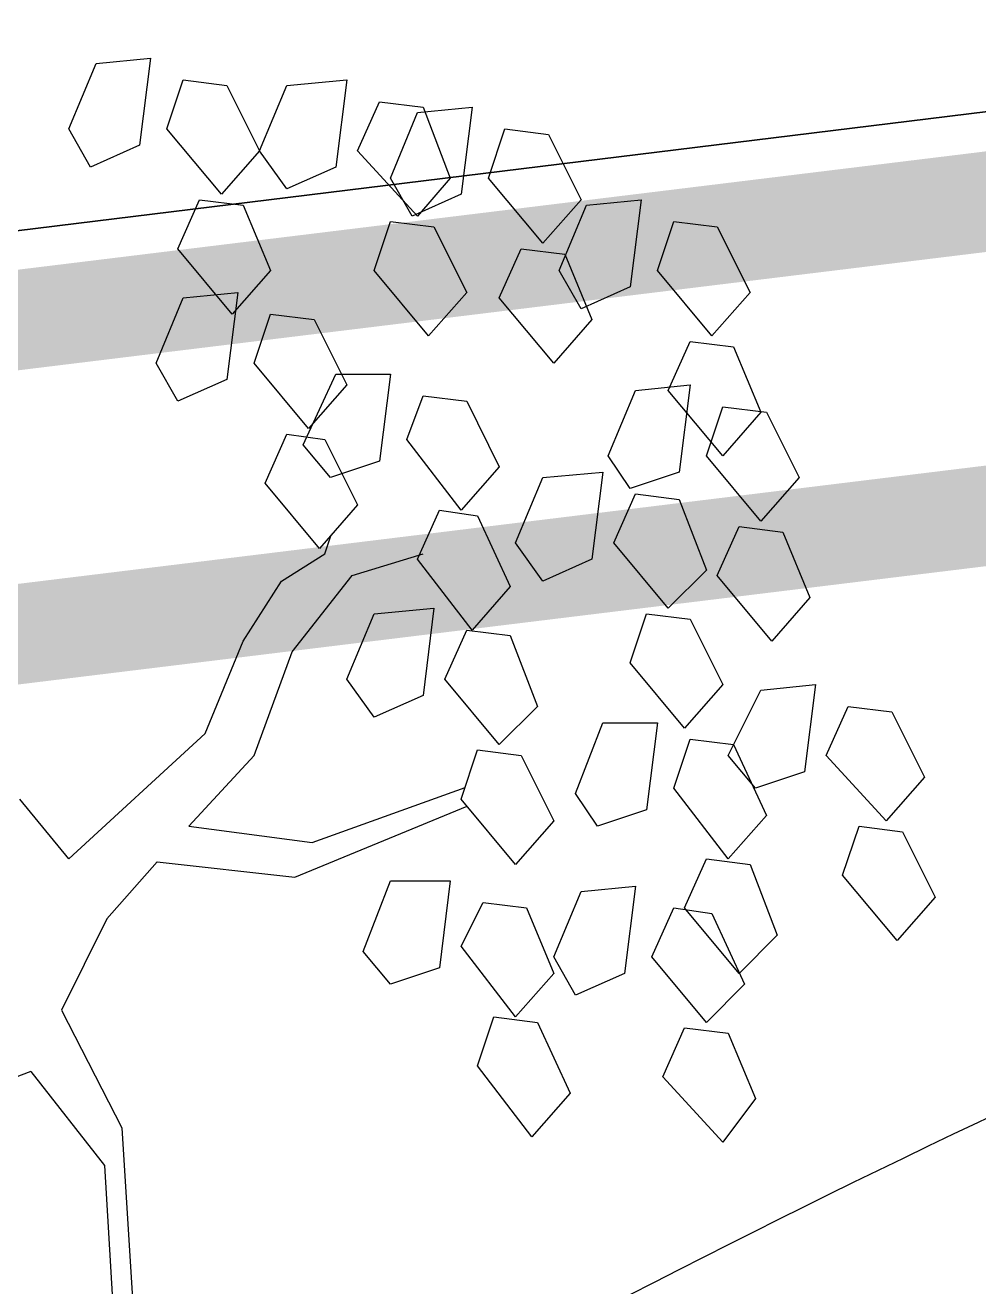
# Model space of a CAD drawing. Extents: x -809667 to 586099, y 3084146 to 3634412.
# Drawn here: x 381244.734 to 381246.403, y 3086097.853 to 3086100.063 of the extents above; entities that cross this region are included whole.
import ezdxf

# ---------------------------------------------------------------- set-up
doc = ezdxf.new("R2010")
doc.units = 0
doc.header["$LTSCALE"] = 0.5
for name, color, linetype in [('WIRE-照明', 1, 'CONTINUOUS'), ('WIRE-通讯', 4, 'CONTINUOUS'), ('乔木', 84, 'CONTINUOUS'), ('文字', 7, 'CONTINUOUS')]:
    doc.layers.add(name, color=color, linetype=linetype)

# ---------------------------------------------------------------- blocks, each defined once
blk = doc.blocks.new('幌伞枫')
at = {"layer": '乔木', "color": 0}
for p, q in [((-9.5, 965.9), (27.2, 1054)), ((27.2, 1054), (100.6, 1061.3)), ((100.6, 1061.3), (85.9, 943.9)), ((122.6, 965.9), (144.7, 1032)), ((144.7, 1032), (203.4, 1024.6)), ((203.4, 1024.6), (247.4, 936.5)), ((247.4, 936.5), (284.1, 1024.6)), ((284.1, 1024.6), (364.9, 1032)), ((364.9, 1032), (350.2, 914.5)), ((379.5, 936.5), (408.9, 1002.6)), ((408.9, 1002.6), (467.6, 995.3)), ((423.6, 899.8), (460.3, 987.9)), ((460.3, 987.9), (533.7, 995.3)), ((467.6, 995.3), (504.3, 899.8)), ((533.7, 995.3), (519, 877.8)), ((19.9, 914.5), (-9.5, 965.9)), ((196, 877.8), (122.6, 965.9)), ((555.7, 899.8), (577.7, 965.9)), ((577.7, 965.9), (636.5, 958.6)), ((636.5, 958.6), (680.5, 870.5)), ((85.9, 943.9), (19.9, 914.5)), ((247.4, 936.5), (196, 877.8)), ((284.1, 885.2), (247.4, 936.5)), ((460.3, 848.5), (379.5, 936.5)), ((350.2, 914.5), (284.1, 885.2)), ((453, 848.5), (423.6, 899.8)), ((504.3, 899.8), (460.3, 848.5)), ((629.1, 811.8), (555.7, 899.8)), ((137.3, 804.4), (166.7, 870.5)), ((166.7, 870.5), (225.4, 863.1)), ((519, 877.8), (453, 848.5)), ((680.5, 870.5), (629.1, 811.8)), ((687.8, 863.1), (761.3, 870.5)), ((761.3, 870.5), (746.6, 753)), ((225.4, 863.1), (262.1, 775.1)), ((651.1, 775.1), (687.8, 863.1)), ((401.6, 775.1), (423.6, 841.1)), ((423.6, 841.1), (482.3, 833.8)), ((482.3, 833.8), (526.4, 745.7)), ((783.3, 775.1), (805.3, 841.1)), ((805.3, 841.1), (864, 833.8)), ((864, 833.8), (908.1, 745.7)), ((210.7, 716.3), (137.3, 804.4)), ((570.4, 738.4), (599.8, 804.4)), ((599.8, 804.4), (658.5, 797.1)), ((658.5, 797.1), (695.2, 709)), ((262.1, 775.1), (210.7, 716.3)), ((475, 687), (401.6, 775.1)), ((680.5, 723.7), (651.1, 775.1)), ((856.7, 687), (783.3, 775.1)), ((746.6, 753), (680.5, 723.7)), ((108, 650.3), (144.7, 738.4)), ((144.7, 738.4), (218.1, 745.7)), ((218.1, 745.7), (203.4, 628.2)), ((526.4, 745.7), (475, 687)), ((643.8, 650.3), (570.4, 738.4)), ((908.1, 745.7), (856.7, 687)), ((240.1, 650.3), (262.1, 716.3)), ((262.1, 716.3), (320.8, 709)), ((320.8, 709), (364.9, 620.9)), ((695.2, 709), (643.8, 650.3)), ((798, 613.6), (827.3, 679.6)), ((827.3, 679.6), (886, 672.3)), ((886, 672.3), (922.7, 584.2)), ((137.3, 598.9), (108, 650.3)), ((313.5, 562.2), (240.1, 650.3)), ((306.1, 540.2), (350.2, 635.6)), ((350.2, 635.6), (423.6, 635.6)), ((423.6, 635.6), (408.9, 518.1)), ((203.4, 628.2), (137.3, 598.9)), ((364.9, 620.9), (313.5, 562.2)), ((717.2, 525.5), (753.9, 613.6)), ((753.9, 613.6), (827.3, 620.9)), ((871.4, 525.5), (798, 613.6)), ((827.3, 620.9), (812.6, 503.5)), ((445.6, 547.5), (467.6, 606.2)), ((467.6, 606.2), (526.4, 598.9)), ((526.4, 598.9), (570.4, 510.8)), ((849.3, 525.5), (871.4, 591.5)), ((871.4, 591.5), (930.1, 584.2)), ((922.7, 584.2), (871.4, 525.5)), ((930.1, 584.2), (974.1, 496.1)), ((254.8, 488.8), (284.1, 554.8)), ((284.1, 554.8), (335.5, 547.5)), ((335.5, 547.5), (379.5, 459.4)), ((519, 452.1), (445.6, 547.5)), ((342.8, 496.1), (306.1, 540.2)), ((408.9, 518.1), (342.8, 496.1)), ((570.4, 510.8), (519, 452.1)), ((746.6, 481.4), (717.2, 525.5)), ((922.7, 437.4), (849.3, 525.5)), ((592.4, 408), (629.1, 496.1)), ((629.1, 496.1), (709.9, 503.5)), ((709.9, 503.5), (695.2, 386)), ((812.6, 503.5), (746.6, 481.4)), ((974.1, 496.1), (922.7, 437.4)), ((328.2, 400.7), (254.8, 488.8)), ((379.5, 459.4), (328.2, 400.7)), ((724.5, 408), (753.9, 474.1)), ((753.9, 474.1), (812.6, 466.8)), ((812.6, 466.8), (849.3, 371.3)), ((460.3, 386), (489.7, 452.1)), ((489.7, 452.1), (541, 444.7)), ((541, 444.7), (585.1, 349.3)), ((864, 364), (893.4, 430.1)), ((893.4, 430.1), (952.1, 422.7)), ((335.5, 393.4), (344, 418.8)), ((629.1, 356.7), (592.4, 408)), ((798, 320), (724.5, 408)), ((952.1, 422.7), (988.8, 334.6)), ((276.8, 356.7), (335.5, 393.4)), ((372.2, 364), (467.6, 393.4)), ((533.7, 290.6), (460.3, 386)), ((695.2, 386), (629.1, 356.7)), ((291.5, 261.2), (372.2, 364)), ((849.3, 371.3), (798, 320)), ((937.4, 275.9), (864, 364)), ((225.4, 275.9), (276.8, 356.7)), ((585.1, 349.3), (533.7, 290.6)), ((988.8, 334.6), (937.4, 275.9)), ((364.9, 224.5), (401.6, 312.6)), ((401.6, 312.6), (482.3, 320)), ((482.3, 320), (467.6, 202.5)), ((746.6, 246.5), (768.6, 312.6)), ((768.6, 312.6), (827.3, 305.3)), ((497, 224.5), (526.4, 290.6)), ((526.4, 290.6), (585.1, 283.3)), ((827.3, 305.3), (871.4, 217.2)), ((174, 151.1), (225.4, 275.9)), ((585.1, 283.3), (621.8, 187.8)), ((240.1, 121.8), (291.5, 261.2)), ((820, 158.5), (746.6, 246.5)), ((401.6, 173.1), (364.9, 224.5)), ((570.4, 136.4), (497, 224.5)), ((871.4, 217.2), (820, 158.5)), ((878.7, 121.8), (922.7, 209.8)), ((922.7, 209.8), (996.1, 217.2)), ((996.1, 217.2), (981.5, 99.7)), ((467.6, 202.5), (401.6, 173.1)), ((621.8, 187.8), (570.4, 136.4)), ((1010.8, 121.8), (1040.2, 187.8)), ((1040.2, 187.8), (1098.9, 180.5)), ((1098.9, 180.5), (1143, 92.4)), ((673.2, 70.4), (709.9, 165.8)), ((709.9, 165.8), (783.3, 165.8)), ((783.3, 165.8), (768.6, 48.4)), ((-9.5, -17.7), (174, 151.1)), ((805.3, 77.7), (827.3, 143.8)), ((827.3, 143.8), (886, 136.4)), ((886, 136.4), (930.1, 41)), ((152, 26.3), (240.1, 121.8)), ((519, 63), (541, 129.1)), ((541, 129.1), (599.8, 121.8)), ((599.8, 121.8), (643.8, 33.7)), ((915.4, 77.7), (878.7, 121.8)), ((1091.6, 33.7), (1010.8, 121.8)), ((981.5, 99.7), (915.4, 77.7)), ((1143, 92.4), (1091.6, 33.7)), ((318.1, 4.2), (524.2, 78.5)), ((702.5, 26.3), (673.2, 70.4)), ((878.7, -17.7), (805.3, 77.7)), ((-9.5, -17.7), (-75.6, 63)), ((294.8, -42.4), (527, 53.4)), ((592.4, -25), (519, 63)), ((768.6, 48.4), (702.5, 26.3)), ((930.1, 41), (878.7, -17.7)), ((152, 26.3), (318.1, 4.2)), ((643.8, 33.7), (592.4, -25)), ((1032.8, -39.7), (1054.9, 26.3)), ((1054.9, 26.3), (1113.6, 19)), ((1113.6, 19), (1157.6, -69.1)), ((-9.5, -17.7), (-9.5, -17.7)), ((-9.5, -17.7), (-9.5, -17.7)), ((-9.5, -17.7), (-9.5, -17.7)), ((-9.5, -17.7), (-9.5, -17.7)), ((-9.5, -17.7), (-9.5, -17.7)), ((-9.5, -17.7), (-9.5, -17.7)), ((-9.5, -17.7), (-9.5, -17.7)), ((-9.5, -17.7), (-9.5, -17.7)), ((-9.5, -17.7), (-9.5, -17.7)), ((-9.5, -17.7), (-9.5, -17.7)), ((-9.5, -17.7), (-9.5, -17.7)), ((-9.5, -17.7), (-9.5, -17.7)), ((-9.5, -17.7), (-9.5, -17.7)), ((-9.5, -17.7), (-9.5, -17.7)), ((-9.5, -17.7), (-9.5, -17.7)), ((-9.5, -17.7), (-9.5, -17.7)), ((-9.5, -17.7), (-9.5, -17.7)), ((-9.5, -17.7), (-9.5, -17.7)), ((-9.5, -17.7), (-9.5, -17.7)), ((-9.5, -17.7), (-9.5, -17.7)), ((-9.5, -17.7), (-9.5, -17.7)), ((-9.5, -17.7), (-9.5, -17.7)), ((-9.5, -17.7), (-9.5, -17.7)), ((-9.5, -17.7), (-9.5, -17.7)), ((-9.5, -17.7), (-9.5, -17.7)), ((-9.5, -17.7), (-9.5, -17.7)), ((-9.5, -17.7), (-9.5, -17.7)), ((-9.5, -17.7), (-9.5, -17.7)), ((-9.5, -17.7), (-9.5, -17.7)), ((-9.5, -17.7), (-9.5, -17.7)), ((-9.5, -17.7), (-9.5, -17.7)), ((-9.5, -17.7), (-9.5, -17.7)), ((-9.5, -17.7), (-9.5, -17.7)), ((-9.5, -17.7), (-9.5, -17.7)), ((-9.5, -17.7), (-9.5, -17.7)), ((-9.5, -17.7), (-9.5, -17.7)), ((-9.5, -17.7), (-9.5, -17.7)), ((-9.5, -17.7), (-9.5, -17.7)), ((-9.5, -17.7), (-9.5, -17.7)), ((-9.5, -17.7), (-9.5, -17.7)), ((41.9, -98.5), (109.5, -21.8)), ((109.5, -21.8), (294.8, -42.4)), ((820, -83.8), (849.3, -17.7)), ((849.3, -17.7), (908.1, -25)), ((908.1, -25), (944.8, -120.5)), ((386.9, -142.5), (423.6, -47.1)), ((423.6, -47.1), (504.3, -47.1)), ((504.3, -47.1), (489.7, -164.5)), ((1106.3, -127.8), (1032.8, -39.7)), ((643.8, -149.8), (680.5, -61.7)), ((680.5, -61.7), (753.9, -54.4)), ((753.9, -54.4), (739.2, -171.9)), ((519, -135.2), (548.4, -76.4)), ((548.4, -76.4), (607.1, -83.8)), ((607.1, -83.8), (643.8, -171.9)), ((775.9, -149.8), (805.3, -83.8)), ((805.3, -83.8), (856.7, -91.1)), ((893.4, -171.9), (820, -83.8)), ((1157.6, -69.1), (1106.3, -127.8)), ((41.9, -98.5), (-19.6, -221.3)), ((856.7, -91.1), (900.7, -186.5)), ((592.4, -230.6), (519, -135.2)), ((944.8, -120.5), (893.4, -171.9)), ((423.6, -186.5), (386.9, -142.5)), ((673.2, -201.2), (643.8, -149.8)), ((849.3, -237.9), (775.9, -149.8)), ((489.7, -164.5), (423.6, -186.5)), ((643.8, -171.9), (592.4, -230.6)), ((739.2, -171.9), (673.2, -201.2)), ((900.7, -186.5), (849.3, -237.9)), ((-19.6, -221.3), (61.7, -380.2)), ((541, -296.6), (563.1, -230.6)), ((563.1, -230.6), (621.8, -237.9)), ((621.8, -237.9), (665.8, -333.3)), ((790.6, -311.3), (820, -245.3)), ((820, -245.3), (878.7, -252.6)), ((878.7, -252.6), (915.4, -340.7)), ((-60.9, -304), (-156.3, -340.7)), ((-60.9, -304), (38.4, -430.7)), ((614.4, -392.1), (541, -296.6)), ((871.4, -399.4), (790.6, -311.3)), ((665.8, -333.3), (614.4, -392.1)), ((915.4, -340.7), (871.4, -399.4)), ((61.7, -380.2), (79.4, -664.1)), ((38.4, -430.7), (49.2, -612.3))]:
    blk.add_line(p, q, dxfattribs=at)
blk = doc.blocks.new('23424')
at = {"layer": '文字', "color": 8, "linetype": 'Continuous'}
blk.add_line((381964.589, 3087624.2402), (381995.3569, 3087628.0229), dxfattribs=at)
at = {"layer": '文字', "color": 8, "linetype": 'Continuous', "flags": 128}
blk.add_lwpolyline([(382040.1822, 3087637.3164), (382006.6697, 3087629.4832, -0.026829), (382005.4027, 3087629.2579), (381966.6892, 3087624.4984)], format="xyb", dxfattribs=at)
at = {"layer": '文字', "color": 8, "linetype": 'Continuous'}
for points, knots in [([(381986.4483, 3087619.9554), (381988.3865, 3087619.7135), (381991.7687, 3087619.2914), (381994.8579, 3087625.6564), (382003.6127, 3087622.2507), (382006.0653, 3087627.1731), (382006.9586, 3087629.5507)], [0, 0, 0, 0, 5.241038, 9.145639, 17.995635, 24.640422, 24.640422, 24.640422, 24.640422]), ([(381986.5226, 3087620.5507), (381986.8222, 3087620.5134), (381987.119, 3087620.4763), (381987.9943, 3087620.3794), (381988.558, 3087620.3339), (381989.4779, 3087620.3422), (381989.8513, 3087620.3751), (381990.5351, 3087620.5189), (381990.8436, 3087620.6302), (381991.2821, 3087620.8845), (381991.4328, 3087620.9968), (381991.7405, 3087621.2751), (381991.894, 3087621.4381), (381992.3515, 3087621.9684), (381992.6559, 3087622.3805), (381993.1984, 3087623.026), (381993.4149, 3087623.2652), (381993.85, 3087623.6601), (381994.0629, 3087623.8229), (381994.5082, 3087624.0954), (381994.7406, 3087624.208), (381995.6701, 3087624.569), (381996.4083, 3087624.6717), (381997.898, 3087624.7383), (381998.6529, 3087624.7014), (382000.1153, 3087624.6362), (382000.8228, 3087624.6081), (382001.8397, 3087624.6701), (382002.1935, 3087624.7166), (382002.8768, 3087624.8848), (382003.1917, 3087625.0164), (382003.7855, 3087625.3836), (382004.0611, 3087625.6168), (382004.8178, 3087626.4333), (382005.2532, 3087627.1438), (382005.8598, 3087628.4119), (382006.0617, 3087628.8933), (382006.2564, 3087629.3943)], [0, 0, 0, 0, 0.809904, 0.809904, 2.429711, 2.429711, 3.66837, 3.66837, 4.926642, 4.926642, 5.673722, 5.673722, 6.420801, 6.420801, 7.887995, 7.887995, 8.767827, 8.767827, 9.468061, 9.468061, 10.168296, 10.168296, 12.19742, 12.19742, 14.226544, 14.226544, 16.255668, 16.255668, 17.461197, 17.461197, 18.836307, 18.836307, 20.211417, 20.211417, 22.844117, 22.844117, 24.28999, 24.28999, 24.28999, 24.28999]), ([(382001.5171, 3087624.4016), (382000.5059, 3087625.1175), (381996.737, 3087627.7859), (381991.5337, 3087625.1122), (381987.8924, 3087622.695), (381987.3092, 3087622.3167)], [0, 0, 0, 0, 3.569995, 13.305729, 15.183835, 15.183835, 15.183835, 15.183835]), ([(382001.8638, 3087624.8913), (382001.6262, 3087625.0595), (382001.3864, 3087625.2293), (382000.6569, 3087625.7298), (382000.1579, 3087626.0518), (381999.294, 3087626.4979), (381998.9423, 3087626.652), (381998.2137, 3087626.8889), (381997.8437, 3087626.9696), (381996.5278, 3087627.1355), (381995.5709, 3087627.0382), (381993.6729, 3087626.5609), (381992.7291, 3087626.1811), (381990.8669, 3087625.2628), (381989.9483, 3087624.7237), (381988.2965, 3087623.6852), (381987.56, 3087623.1929), (381986.8401, 3087622.728)], [0, 0, 0, 0, 0.838582, 0.838582, 2.515746, 2.515746, 3.607863, 3.607863, 4.699979, 4.699979, 7.466248, 7.466248, 10.232516, 10.232516, 12.998785, 12.998785, 15.338185, 15.338185, 15.338185, 15.338185])]:
    blk.add_open_spline(points, degree=3, knots=knots, dxfattribs=at)
at = {"layer": '文字', "color": 8, "linetype": 'Continuous', "xscale": 0.0013, "yscale": 0.0013, "zscale": 0.0013}
blk.add_blockref('幌伞枫', (381990.4804, 3087626.3335), dxfattribs=at)
blk.add_blockref('幌伞枫', (381990.4804, 3087626.3335), dxfattribs=at)

msp = doc.modelspace()

# ---------------------------------------------------------------- linework, layer by layer
at = {"layer": 'WIRE-照明', "linetype": 'Continuous', "const_width": 0.175}
msp.add_lwpolyline([(381236.3866, 3086097.9772), (381260.469, 3086100.9225)], dxfattribs=at)
at = {"layer": 'WIRE-通讯', "linetype": 'Continuous', "const_width": 0.175}
msp.add_lwpolyline([(381213.3339, 3086095.7083), (381251.4916, 3086100.3749)], dxfattribs=at)

# ---------------------------------------------------------------- block references
at = {"layer": '文字', "color": 8, "linetype": 'Continuous'}
msp.add_blockref('23424', (-745.6581, -1527.7076), dxfattribs=at)

doc.saveas('drawing.dxf')
